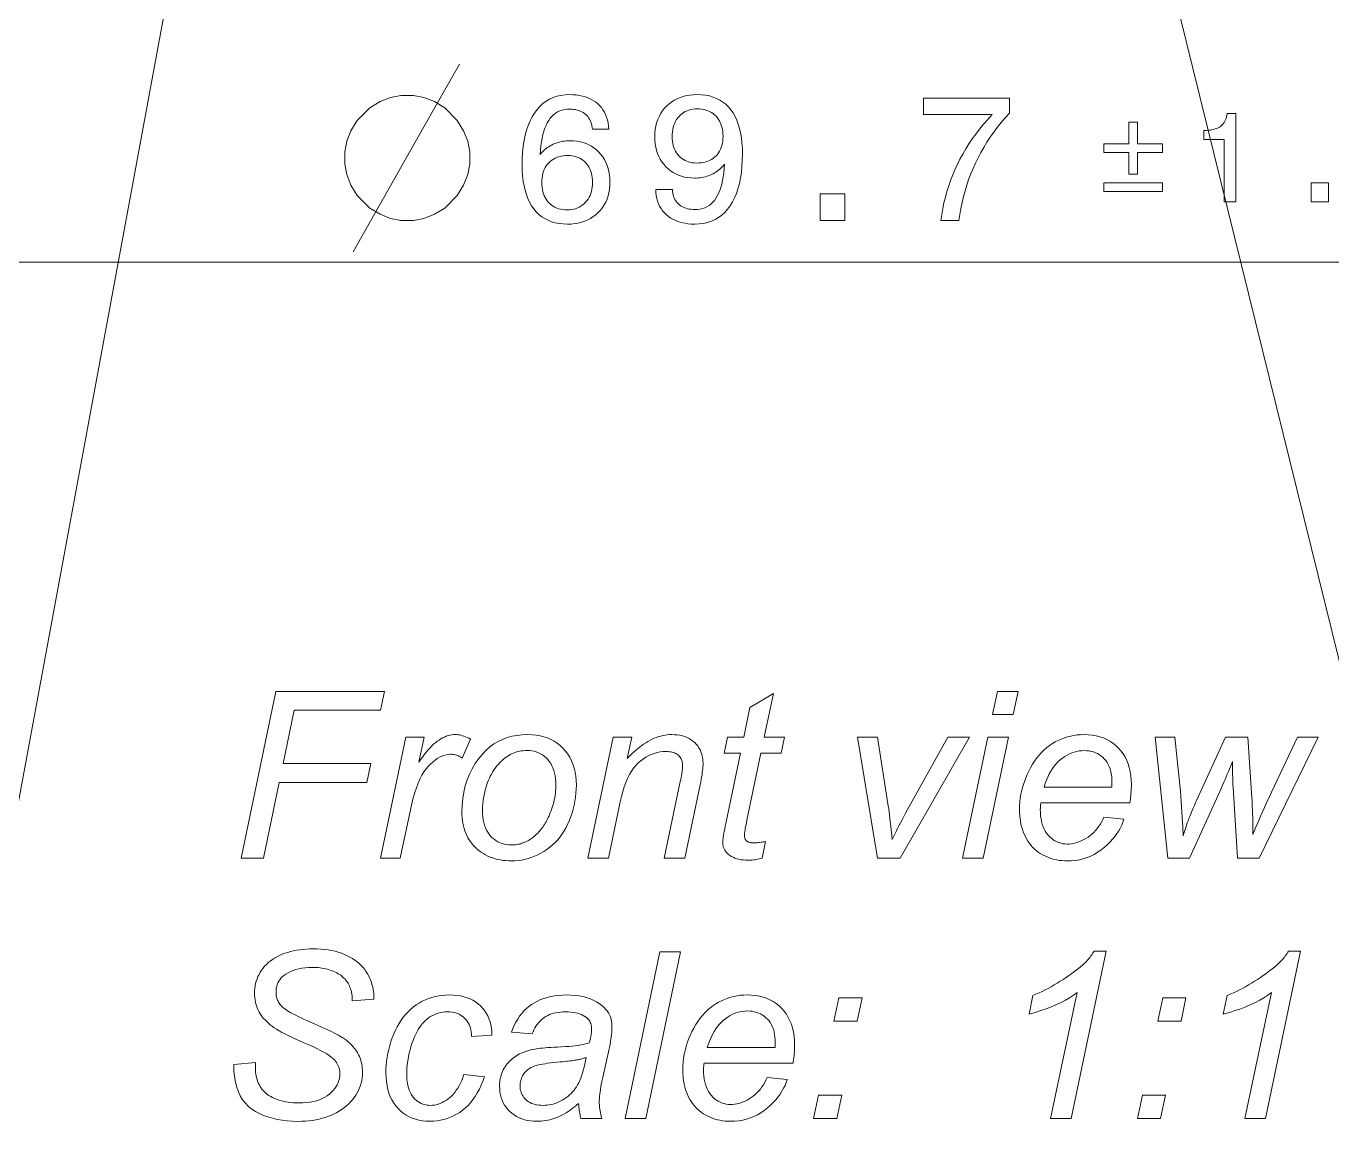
# Model space of a CAD drawing. Extents: x 0 to 420, y 0 to 594.
# Drawn here: x 124.13 to 155.44, y 246.04 to 272.74 of the extents above; entities that cross this region are included whole.
import ezdxf

# ---------------------------------------------------------------- set-up
doc = ezdxf.new("R2010")
doc.units = 0

msp = doc.modelspace()

# ---------------------------------------------------------------- linework, layer by layer
at = {"lineweight": 13}
msp.add_line((112.579, 267.084), (176.37, 267.084), dxfattribs=at)
for points in [[(132.351, 299.588), (115.354, 207.718), (56.916, 207.718)], [(145.285, 299.372), (168.107, 207), (242.626, 207)], [(131.971, 267.334), (133.671, 270.334), (134.521, 271.834)]]:
    msp.add_lwpolyline(points, dxfattribs=at)
for points in [[(133.421, 271.084), (133.121, 271.084), (132.871, 271.034), (132.621, 270.934), (132.371, 270.784), (132.071, 270.484), (131.921, 270.234), (131.821, 269.984), (131.771, 269.734), (131.771, 269.434), (131.821, 269.184), (131.921, 268.934), (132.071, 268.684), (132.371, 268.384), (132.621, 268.234), (132.871, 268.134), (133.121, 268.084), (133.421, 268.084), (133.671, 268.134), (133.921, 268.234), (134.171, 268.384), (134.471, 268.684), (134.621, 268.934), (134.721, 269.184), (134.771, 269.434), (134.771, 269.734), (134.721, 269.984), (134.621, 270.234), (134.471, 270.484), (134.171, 270.784), (133.921, 270.934), (133.671, 271.034)], [(138.107, 270.272), (137.711, 270.272), (137.705, 270.318), (137.697, 270.362), (137.686, 270.403), (137.673, 270.442), (137.658, 270.479), (137.641, 270.513), (137.621, 270.546), (137.599, 270.576), (137.575, 270.604), (137.548, 270.63), (137.519, 270.653), (137.488, 270.674), (137.455, 270.693), (137.42, 270.709), (137.383, 270.722), (137.344, 270.733), (137.303, 270.742), (137.26, 270.748), (137.214, 270.752), (137.167, 270.753), (137.102, 270.75), (137.041, 270.742), (136.983, 270.729), (136.928, 270.71), (136.876, 270.686), (136.827, 270.656), (136.782, 270.621), (136.739, 270.58), (136.699, 270.535), (136.663, 270.483), (136.629, 270.427), (136.599, 270.364), (136.571, 270.296), (136.546, 270.223), (136.524, 270.144), (136.505, 270.059), (136.489, 269.969), (136.476, 269.873), (136.466, 269.772), (136.458, 269.665), (136.484, 269.697), (136.511, 269.727), (136.539, 269.756), (136.568, 269.783), (136.599, 269.808), (136.63, 269.832), (136.663, 269.854), (136.696, 269.875), (136.731, 269.894), (136.767, 269.912), (136.804, 269.928), (136.842, 269.942), (136.88, 269.955), (136.92, 269.966), (136.96, 269.975), (137.002, 269.983), (137.044, 269.989), (137.087, 269.993), (137.13, 269.995), (137.175, 269.996), (137.259, 269.994), (137.339, 269.985), (137.416, 269.972), (137.49, 269.953), (137.561, 269.928), (137.628, 269.898), (137.693, 269.863), (137.754, 269.822), (137.812, 269.775), (137.867, 269.723), (137.917, 269.667), (137.962, 269.607), (138.002, 269.544), (138.037, 269.477), (138.066, 269.407), (138.09, 269.333), (138.108, 269.256), (138.122, 269.175), (138.13, 269.091), (138.132, 269.003), (138.129, 268.916), (138.121, 268.831), (138.107, 268.75), (138.087, 268.673), (138.062, 268.598), (138.031, 268.527), (137.994, 268.46), (137.952, 268.396), (137.904, 268.335), (137.851, 268.277), (137.793, 268.224), (137.731, 268.177), (137.666, 268.135), (137.598, 268.098), (137.526, 268.068), (137.45, 268.042), (137.372, 268.023), (137.289, 268.009), (137.203, 268), (137.114, 267.998), (137.011, 268.001), (136.913, 268.012), (136.82, 268.031), (136.732, 268.056), (136.649, 268.089), (136.57, 268.129), (136.497, 268.176), (136.429, 268.231), (136.365, 268.293), (136.307, 268.362), (136.253, 268.439), (136.206, 268.521), (136.164, 268.61), (136.127, 268.706), (136.096, 268.808), (136.071, 268.916), (136.051, 269.031), (136.037, 269.152), (136.029, 269.28), (136.026, 269.414), (136.029, 269.572), (136.038, 269.722), (136.053, 269.865), (136.074, 270.001), (136.101, 270.129), (136.134, 270.25), (136.172, 270.364), (136.217, 270.47), (136.268, 270.569), (136.324, 270.661), (136.386, 270.745), (136.453, 270.82), (136.525, 270.887), (136.601, 270.944), (136.683, 270.993), (136.769, 271.032), (136.859, 271.063), (136.955, 271.085), (137.055, 271.099), (137.16, 271.103), (137.244, 271.101), (137.324, 271.094), (137.401, 271.084), (137.474, 271.068), (137.543, 271.049), (137.609, 271.025), (137.671, 270.997), (137.73, 270.964), (137.785, 270.927), (137.836, 270.886), (137.883, 270.841), (137.926, 270.792), (137.964, 270.74), (137.998, 270.684), (138.028, 270.624), (138.052, 270.561), (138.073, 270.494), (138.089, 270.424), (138.1, 270.35)], [(139.233, 268.826), (139.629, 268.826), (139.633, 268.782), (139.639, 268.74), (139.647, 268.7), (139.659, 268.662), (139.673, 268.625), (139.689, 268.591), (139.708, 268.559), (139.73, 268.529), (139.755, 268.5), (139.782, 268.474), (139.811, 268.45), (139.843, 268.429), (139.877, 268.41), (139.912, 268.393), (139.95, 268.379), (139.99, 268.368), (140.031, 268.359), (140.075, 268.353), (140.121, 268.349), (140.169, 268.348), (140.233, 268.35), (140.294, 268.358), (140.352, 268.372), (140.407, 268.391), (140.459, 268.415), (140.508, 268.444), (140.554, 268.479), (140.596, 268.52), (140.636, 268.565), (140.673, 268.616), (140.706, 268.673), (140.737, 268.735), (140.765, 268.803), (140.789, 268.877), (140.811, 268.956), (140.83, 269.04), (140.846, 269.131), (140.86, 269.227), (140.87, 269.328), (140.877, 269.436), (140.851, 269.403), (140.824, 269.373), (140.796, 269.344), (140.767, 269.317), (140.737, 269.291), (140.706, 269.267), (140.673, 269.245), (140.64, 269.224), (140.605, 269.204), (140.569, 269.187), (140.533, 269.171), (140.495, 269.156), (140.457, 269.144), (140.418, 269.133), (140.377, 269.124), (140.337, 269.116), (140.295, 269.11), (140.252, 269.106), (140.209, 269.103), (140.165, 269.102), (140.081, 269.105), (140.001, 269.113), (139.923, 269.127), (139.85, 269.146), (139.779, 269.171), (139.711, 269.201), (139.647, 269.236), (139.586, 269.277), (139.528, 269.324), (139.473, 269.375), (139.423, 269.432), (139.377, 269.492), (139.338, 269.555), (139.303, 269.622), (139.274, 269.692), (139.25, 269.766), (139.231, 269.843), (139.218, 269.924), (139.21, 270.008), (139.207, 270.095), (139.21, 270.184), (139.219, 270.268), (139.233, 270.35), (139.252, 270.427), (139.278, 270.502), (139.309, 270.573), (139.345, 270.641), (139.388, 270.705), (139.435, 270.766), (139.489, 270.824), (139.547, 270.877), (139.608, 270.924), (139.673, 270.966), (139.742, 271.003), (139.814, 271.033), (139.889, 271.058), (139.968, 271.078), (140.051, 271.092), (140.136, 271.1), (140.226, 271.103), (140.328, 271.099), (140.426, 271.089), (140.519, 271.07), (140.606, 271.045), (140.689, 271.012), (140.767, 270.972), (140.84, 270.924), (140.908, 270.87), (140.972, 270.808), (141.03, 270.738), (141.083, 270.662), (141.131, 270.58), (141.172, 270.491), (141.209, 270.395), (141.239, 270.293), (141.265, 270.185), (141.284, 270.07), (141.298, 269.948), (141.307, 269.821), (141.309, 269.686), (141.306, 269.528), (141.297, 269.377), (141.283, 269.233), (141.262, 269.097), (141.235, 268.968), (141.202, 268.847), (141.164, 268.733), (141.119, 268.627), (141.069, 268.528), (141.012, 268.436), (140.95, 268.353), (140.883, 268.278), (140.811, 268.213), (140.734, 268.156), (140.652, 268.107), (140.564, 268.068), (140.472, 268.037), (140.375, 268.015), (140.272, 268.002), (140.165, 267.998), (140.081, 268), (140.001, 268.007), (139.925, 268.018), (139.852, 268.034), (139.782, 268.054), (139.716, 268.079), (139.653, 268.108), (139.594, 268.142), (139.538, 268.18), (139.486, 268.223), (139.438, 268.27), (139.395, 268.32), (139.357, 268.372), (139.324, 268.428), (139.296, 268.487), (139.273, 268.549), (139.255, 268.613), (139.243, 268.681), (139.235, 268.752)], [(146.065, 268.084), (146.087, 268.228), (146.112, 268.369), (146.142, 268.509), (146.176, 268.647), (146.213, 268.782), (146.255, 268.916), (146.301, 269.047), (146.351, 269.177), (146.405, 269.305), (146.463, 269.43), (146.525, 269.554), (146.592, 269.677), (146.664, 269.799), (146.74, 269.92), (146.821, 270.04), (146.906, 270.158), (146.997, 270.276), (147.091, 270.393), (147.191, 270.508), (147.295, 270.622), (145.654, 270.622), (145.654, 271.017), (147.71, 271.017), (147.71, 270.658), (147.61, 270.546), (147.513, 270.432), (147.421, 270.317), (147.334, 270.2), (147.25, 270.081), (147.171, 269.96), (147.096, 269.838), (147.025, 269.714), (146.959, 269.588), (146.896, 269.461), (146.838, 269.332), (146.784, 269.201), (146.734, 269.068), (146.688, 268.933), (146.647, 268.796), (146.609, 268.658), (146.576, 268.517), (146.547, 268.375), (146.523, 268.23), (146.502, 268.084)], [(139.625, 270.1), (139.626, 270.043), (139.631, 269.988), (139.639, 269.936), (139.651, 269.886), (139.665, 269.838), (139.683, 269.793), (139.704, 269.75), (139.728, 269.709), (139.755, 269.671), (139.786, 269.635), (139.819, 269.602), (139.855, 269.572), (139.892, 269.546), (139.932, 269.523), (139.974, 269.504), (140.017, 269.489), (140.063, 269.476), (140.111, 269.468), (140.161, 269.463), (140.213, 269.461), (140.271, 269.463), (140.326, 269.468), (140.379, 269.476), (140.429, 269.488), (140.476, 269.504), (140.521, 269.523), (140.564, 269.545), (140.604, 269.571), (140.641, 269.6), (140.676, 269.633), (140.708, 269.668), (140.736, 269.706), (140.761, 269.747), (140.783, 269.791), (140.802, 269.836), (140.817, 269.885), (140.828, 269.936), (140.837, 269.989), (140.842, 270.045), (140.843, 270.104), (140.842, 270.163), (140.837, 270.219), (140.828, 270.274), (140.817, 270.325), (140.802, 270.374), (140.783, 270.421), (140.761, 270.465), (140.736, 270.507), (140.708, 270.547), (140.676, 270.583), (140.641, 270.617), (140.604, 270.648), (140.565, 270.674), (140.523, 270.697), (140.479, 270.717), (140.433, 270.733), (140.385, 270.746), (140.334, 270.754), (140.281, 270.76), (140.226, 270.762), (140.173, 270.76), (140.122, 270.754), (140.073, 270.745), (140.027, 270.732), (139.982, 270.716), (139.939, 270.696), (139.899, 270.672), (139.861, 270.645), (139.824, 270.614), (139.79, 270.579), (139.759, 270.542), (139.731, 270.502), (139.706, 270.459), (139.684, 270.415), (139.666, 270.368), (139.651, 270.319), (139.64, 270.268), (139.631, 270.214), (139.627, 270.158)], [(152.863, 268.534), (152.863, 270.028), (152.373, 270.028), (152.373, 270.242), (152.426, 270.243), (152.476, 270.247), (152.523, 270.252), (152.567, 270.26), (152.609, 270.269), (152.648, 270.28), (152.684, 270.292), (152.717, 270.307), (152.747, 270.323), (152.775, 270.341), (152.8, 270.361), (152.823, 270.384), (152.844, 270.409), (152.863, 270.436), (152.88, 270.465), (152.895, 270.497), (152.907, 270.531), (152.918, 270.568), (152.926, 270.606), (152.933, 270.647), (153.138, 270.647), (153.138, 268.534)], [(150.573, 269.192), (150.573, 269.716), (149.974, 269.716), (149.974, 269.921), (150.573, 269.921), (150.573, 270.441), (150.781, 270.441), (150.781, 269.921), (151.38, 269.921), (151.38, 269.716), (150.781, 269.716), (150.781, 269.192)], [(137.715, 268.999), (137.713, 269.057), (137.708, 269.112), (137.7, 269.164), (137.689, 269.215), (137.674, 269.263), (137.656, 269.308), (137.635, 269.352), (137.611, 269.392), (137.583, 269.431), (137.552, 269.467), (137.519, 269.5), (137.483, 269.53), (137.446, 269.556), (137.406, 269.579), (137.365, 269.598), (137.321, 269.614), (137.276, 269.626), (137.228, 269.635), (137.178, 269.64), (137.127, 269.642), (137.069, 269.64), (137.014, 269.635), (136.961, 269.627), (136.911, 269.614), (136.863, 269.599), (136.818, 269.58), (136.776, 269.557), (136.736, 269.531), (136.699, 269.502), (136.664, 269.469), (136.632, 269.433), (136.604, 269.395), (136.578, 269.354), (136.557, 269.31), (136.538, 269.264), (136.523, 269.216), (136.511, 269.164), (136.503, 269.11), (136.498, 269.054), (136.496, 268.995), (136.498, 268.936), (136.503, 268.879), (136.511, 268.825), (136.523, 268.774), (136.538, 268.725), (136.556, 268.678), (136.577, 268.634), (136.602, 268.592), (136.63, 268.553), (136.662, 268.516), (136.696, 268.483), (136.733, 268.453), (136.772, 268.426), (136.813, 268.403), (136.857, 268.384), (136.902, 268.368), (136.951, 268.355), (137.001, 268.346), (137.054, 268.341), (137.11, 268.339), (137.163, 268.341), (137.214, 268.347), (137.262, 268.356), (137.309, 268.368), (137.354, 268.385), (137.397, 268.405), (137.437, 268.429), (137.476, 268.456), (137.513, 268.487), (137.547, 268.522), (137.579, 268.559), (137.608, 268.599), (137.633, 268.641), (137.654, 268.686), (137.673, 268.732), (137.688, 268.781), (137.7, 268.832), (137.708, 268.886), (137.713, 268.941)], [(149.974, 268.987), (151.38, 268.987), (151.38, 268.779), (149.974, 268.779)], [(154.947, 268.534), (154.947, 268.984), (155.365, 268.984), (155.365, 268.534)], [(143.169, 268.084), (143.169, 268.727), (143.765, 268.727), (143.765, 268.084)], [(129.287, 252.795), (130.122, 256.795), (132.723, 256.795), (132.627, 256.34), (130.562, 256.34), (130.297, 255.065), (132.401, 255.065), (132.305, 254.61), (130.201, 254.61), (129.822, 252.795)], [(147.309, 256.236), (147.427, 256.795), (147.918, 256.795), (147.8, 256.236)], [(141.863, 253.196), (141.781, 252.792), (141.746, 252.784), (141.711, 252.776), (141.676, 252.769), (141.641, 252.763), (141.607, 252.758), (141.572, 252.754), (141.538, 252.75), (141.504, 252.748), (141.471, 252.747), (141.437, 252.746), (141.38, 252.748), (141.324, 252.752), (141.271, 252.759), (141.221, 252.769), (141.173, 252.782), (141.127, 252.798), (141.084, 252.817), (141.043, 252.839), (141.004, 252.863), (140.968, 252.891), (140.943, 252.913), (140.921, 252.938), (140.901, 252.963), (140.884, 252.991), (140.87, 253.02), (140.858, 253.05), (140.849, 253.082), (140.842, 253.116), (140.838, 253.151), (140.837, 253.188), (140.838, 253.21), (140.84, 253.236), (140.844, 253.268), (140.849, 253.304), (140.855, 253.346), (140.863, 253.392), (140.872, 253.443), (140.883, 253.5), (140.895, 253.561), (140.908, 253.627), (141.26, 255.311), (140.87, 255.311), (140.949, 255.693), (141.339, 255.693), (141.489, 256.405), (142.054, 256.746), (141.833, 255.693), (142.319, 255.693), (142.237, 255.311), (141.754, 255.311), (141.418, 253.709), (141.406, 253.651), (141.396, 253.597), (141.386, 253.548), (141.378, 253.504), (141.371, 253.465), (141.366, 253.431), (141.361, 253.402), (141.358, 253.377), (141.356, 253.358), (141.356, 253.344), (141.356, 253.327), (141.358, 253.31), (141.36, 253.295), (141.364, 253.28), (141.368, 253.267), (141.374, 253.254), (141.38, 253.241), (141.388, 253.23), (141.396, 253.22), (141.406, 253.21), (141.417, 253.201), (141.429, 253.193), (141.442, 253.186), (141.457, 253.18), (141.473, 253.175), (141.49, 253.171), (141.508, 253.168), (141.528, 253.165), (141.549, 253.164), (141.571, 253.164), (141.604, 253.164), (141.635, 253.165), (141.666, 253.167), (141.696, 253.169), (141.726, 253.172), (141.755, 253.175), (141.783, 253.18), (141.81, 253.185), (141.837, 253.19)], [(132.633, 252.795), (133.238, 255.693), (133.675, 255.693), (133.552, 255.101), (133.597, 255.166), (133.641, 255.228), (133.685, 255.286), (133.729, 255.341), (133.773, 255.393), (133.817, 255.441), (133.861, 255.485), (133.904, 255.526), (133.947, 255.563), (133.99, 255.597), (134.033, 255.628), (134.076, 255.655), (134.119, 255.679), (134.163, 255.7), (134.207, 255.718), (134.25, 255.733), (134.294, 255.744), (134.339, 255.752), (134.383, 255.757), (134.428, 255.758), (134.458, 255.757), (134.49, 255.754), (134.522, 255.749), (134.557, 255.741), (134.592, 255.732), (134.629, 255.72), (134.668, 255.706), (134.707, 255.69), (134.748, 255.672), (134.791, 255.652), (134.589, 255.194), (134.563, 255.211), (134.537, 255.227), (134.51, 255.241), (134.482, 255.253), (134.454, 255.263), (134.426, 255.271), (134.397, 255.278), (134.368, 255.283), (134.338, 255.285), (134.308, 255.286), (134.256, 255.283), (134.204, 255.275), (134.151, 255.26), (134.098, 255.24), (134.045, 255.214), (133.992, 255.182), (133.938, 255.145), (133.884, 255.101), (133.83, 255.052), (133.776, 254.997), (133.722, 254.935), (133.671, 254.863), (133.623, 254.782), (133.576, 254.692), (133.532, 254.593), (133.491, 254.484), (133.451, 254.366), (133.414, 254.239), (133.38, 254.103), (133.347, 253.958), (133.102, 252.795)], [(134.581, 253.895), (134.586, 254.062), (134.601, 254.223), (134.626, 254.378), (134.661, 254.527), (134.706, 254.67), (134.76, 254.808), (134.825, 254.94), (134.9, 255.066), (134.985, 255.186), (135.08, 255.3), (135.165, 255.387), (135.255, 255.465), (135.35, 255.534), (135.451, 255.593), (135.556, 255.644), (135.667, 255.685), (135.782, 255.717), (135.903, 255.74), (136.029, 255.754), (136.16, 255.758), (136.263, 255.755), (136.362, 255.745), (136.457, 255.729), (136.547, 255.706), (136.634, 255.677), (136.716, 255.641), (136.794, 255.598), (136.869, 255.549), (136.939, 255.493), (137.005, 255.431), (137.066, 255.363), (137.12, 255.291), (137.168, 255.214), (137.21, 255.132), (137.245, 255.046), (137.274, 254.956), (137.297, 254.86), (137.313, 254.76), (137.322, 254.656), (137.326, 254.547), (137.324, 254.448), (137.317, 254.35), (137.307, 254.254), (137.293, 254.159), (137.275, 254.065), (137.253, 253.973), (137.227, 253.882), (137.196, 253.793), (137.162, 253.704), (137.124, 253.618), (137.082, 253.534), (137.036, 253.454), (136.987, 253.378), (136.935, 253.306), (136.879, 253.238), (136.82, 253.174), (136.757, 253.114), (136.691, 253.059), (136.622, 253.007), (136.549, 252.959), (136.474, 252.915), (136.399, 252.876), (136.322, 252.842), (136.245, 252.812), (136.167, 252.787), (136.088, 252.766), (136.008, 252.75), (135.928, 252.739), (135.847, 252.732), (135.765, 252.73), (135.698, 252.731), (135.632, 252.736), (135.567, 252.743), (135.504, 252.753), (135.442, 252.766), (135.381, 252.782), (135.321, 252.801), (135.263, 252.822), (135.206, 252.847), (135.15, 252.874), (135.096, 252.904), (135.044, 252.937), (134.995, 252.972), (134.949, 253.009), (134.905, 253.049), (134.864, 253.091), (134.826, 253.136), (134.79, 253.183), (134.757, 253.232), (134.727, 253.284), (134.699, 253.337), (134.674, 253.393), (134.652, 253.45), (134.633, 253.508), (134.617, 253.569), (134.604, 253.631), (134.594, 253.694), (134.587, 253.759), (134.582, 253.826)], [(137.601, 252.795), (138.207, 255.693), (138.654, 255.693), (138.548, 255.188), (138.606, 255.246), (138.663, 255.301), (138.72, 255.352), (138.775, 255.4), (138.83, 255.445), (138.885, 255.487), (138.938, 255.526), (138.991, 255.561), (139.043, 255.593), (139.094, 255.622), (139.145, 255.648), (139.196, 255.671), (139.247, 255.692), (139.298, 255.709), (139.35, 255.724), (139.402, 255.737), (139.454, 255.746), (139.507, 255.753), (139.559, 255.757), (139.612, 255.758), (139.681, 255.756), (139.747, 255.751), (139.81, 255.741), (139.869, 255.728), (139.926, 255.711), (139.98, 255.69), (140.031, 255.665), (140.078, 255.636), (140.123, 255.604), (140.165, 255.567), (140.203, 255.528), (140.237, 255.486), (140.267, 255.441), (140.293, 255.394), (140.315, 255.344), (140.333, 255.292), (140.347, 255.237), (140.357, 255.18), (140.363, 255.12), (140.365, 255.057), (140.364, 255.023), (140.362, 254.985), (140.359, 254.944), (140.354, 254.899), (140.347, 254.85), (140.34, 254.797), (140.33, 254.741), (140.32, 254.681), (140.308, 254.617), (140.294, 254.55), (139.926, 252.795), (139.432, 252.795), (139.817, 254.632), (139.828, 254.684), (139.837, 254.733), (139.846, 254.779), (139.853, 254.823), (139.86, 254.864), (139.865, 254.902), (139.869, 254.938), (139.872, 254.97), (139.873, 255), (139.874, 255.027), (139.873, 255.056), (139.87, 255.083), (139.865, 255.109), (139.858, 255.134), (139.849, 255.158), (139.838, 255.181), (139.825, 255.203), (139.81, 255.224), (139.793, 255.243), (139.774, 255.262), (139.754, 255.279), (139.731, 255.294), (139.707, 255.308), (139.681, 255.319), (139.653, 255.329), (139.623, 255.337), (139.592, 255.344), (139.558, 255.348), (139.523, 255.351), (139.487, 255.352), (139.412, 255.349), (139.338, 255.341), (139.266, 255.327), (139.196, 255.308), (139.128, 255.284), (139.061, 255.254), (138.996, 255.218), (138.933, 255.177), (138.871, 255.131), (138.811, 255.079), (138.754, 255.021), (138.699, 254.954), (138.648, 254.88), (138.6, 254.798), (138.554, 254.709), (138.512, 254.611), (138.474, 254.506), (138.438, 254.393), (138.405, 254.272), (138.376, 254.143), (138.095, 252.795)], [(144.545, 252.795), (144.07, 255.693), (144.551, 255.693), (144.799, 254.097), (144.807, 254.041), (144.816, 253.979), (144.825, 253.91), (144.835, 253.834), (144.845, 253.752), (144.855, 253.664), (144.866, 253.568), (144.877, 253.466), (144.888, 253.358), (144.9, 253.243), (144.929, 253.305), (144.96, 253.37), (144.992, 253.436), (145.026, 253.504), (145.062, 253.574), (145.099, 253.645), (145.137, 253.718), (145.178, 253.794), (145.219, 253.871), (145.263, 253.949), (146.231, 255.693), (146.753, 255.693), (145.094, 252.795)], [(146.589, 252.795), (147.195, 255.693), (147.688, 255.693), (147.083, 252.795)], [(149.978, 253.78), (150.458, 253.731), (150.434, 253.66), (150.406, 253.59), (150.372, 253.52), (150.332, 253.451), (150.287, 253.383), (150.237, 253.315), (150.181, 253.248), (150.12, 253.182), (150.054, 253.116), (149.982, 253.052), (149.906, 252.991), (149.827, 252.936), (149.745, 252.887), (149.661, 252.846), (149.574, 252.81), (149.483, 252.781), (149.39, 252.759), (149.294, 252.743), (149.195, 252.733), (149.094, 252.73), (149.03, 252.731), (148.967, 252.736), (148.905, 252.743), (148.845, 252.754), (148.785, 252.767), (148.726, 252.783), (148.669, 252.803), (148.613, 252.825), (148.557, 252.85), (148.503, 252.878), (148.45, 252.91), (148.401, 252.943), (148.353, 252.98), (148.308, 253.019), (148.266, 253.061), (148.227, 253.105), (148.189, 253.153), (148.155, 253.203), (148.123, 253.255), (148.094, 253.311), (148.067, 253.368), (148.043, 253.428), (148.022, 253.488), (148.004, 253.551), (147.988, 253.614), (147.976, 253.68), (147.966, 253.747), (147.959, 253.816), (147.955, 253.886), (147.953, 253.958), (147.955, 254.052), (147.962, 254.146), (147.973, 254.24), (147.988, 254.333), (148.008, 254.425), (148.032, 254.517), (148.061, 254.608), (148.094, 254.699), (148.131, 254.789), (148.173, 254.878), (148.218, 254.965), (148.266, 255.048), (148.316, 255.125), (148.369, 255.199), (148.425, 255.267), (148.483, 255.331), (148.544, 255.391), (148.607, 255.446), (148.673, 255.496), (148.742, 255.541), (148.812, 255.583), (148.884, 255.62), (148.956, 255.652), (149.03, 255.68), (149.105, 255.704), (149.181, 255.724), (149.259, 255.739), (149.337, 255.75), (149.417, 255.756), (149.497, 255.758), (149.599, 255.755), (149.696, 255.745), (149.79, 255.729), (149.879, 255.707), (149.964, 255.678), (150.044, 255.642), (150.121, 255.601), (150.193, 255.552), (150.262, 255.498), (150.326, 255.436), (150.384, 255.37), (150.437, 255.298), (150.484, 255.222), (150.524, 255.141), (150.558, 255.056), (150.586, 254.966), (150.607, 254.871), (150.623, 254.771), (150.632, 254.667), (150.635, 254.558), (150.635, 254.515), (150.634, 254.472), (150.632, 254.429), (150.629, 254.386), (150.626, 254.342), (150.622, 254.299), (150.617, 254.255), (150.611, 254.21), (150.604, 254.166), (150.597, 254.121), (148.463, 254.121), (148.461, 254.105), (148.459, 254.088), (148.458, 254.072), (148.456, 254.056), (148.455, 254.041), (148.454, 254.026), (148.453, 254.011), (148.453, 253.996), (148.453, 253.982), (148.452, 253.968), (148.454, 253.889), (148.46, 253.814), (148.469, 253.742), (148.482, 253.674), (148.499, 253.61), (148.52, 253.55), (148.544, 253.494), (148.572, 253.441), (148.604, 253.393), (148.639, 253.348), (148.678, 253.307), (148.717, 253.271), (148.759, 253.238), (148.802, 253.211), (148.847, 253.187), (148.894, 253.168), (148.942, 253.153), (148.992, 253.142), (149.043, 253.136), (149.096, 253.134), (149.147, 253.135), (149.198, 253.14), (149.248, 253.149), (149.298, 253.16), (149.348, 253.175), (149.398, 253.193), (149.448, 253.215), (149.497, 253.24), (149.546, 253.268), (149.596, 253.3), (149.644, 253.335), (149.69, 253.372), (149.733, 253.413), (149.775, 253.457), (149.814, 253.503), (149.851, 253.553), (149.886, 253.605), (149.919, 253.661), (149.949, 253.719)], [(151.508, 252.795), (151.206, 255.693), (151.68, 255.693), (151.811, 254.391), (151.863, 253.66), (151.864, 253.642), (151.865, 253.621), (151.867, 253.596), (151.868, 253.568), (151.87, 253.537), (151.872, 253.502), (151.873, 253.464), (151.875, 253.423), (151.877, 253.378), (151.879, 253.33), (151.896, 253.384), (151.911, 253.436), (151.926, 253.485), (151.941, 253.532), (151.955, 253.576), (151.969, 253.617), (151.982, 253.656), (151.995, 253.692), (152.007, 253.726), (152.019, 253.757), (152.031, 253.788), (152.044, 253.822), (152.059, 253.858), (152.075, 253.896), (152.093, 253.937), (152.112, 253.981), (152.132, 254.027), (152.154, 254.076), (152.177, 254.127), (152.201, 254.181), (152.892, 255.693), (153.429, 255.693), (153.525, 254.244), (153.529, 254.176), (153.533, 254.103), (153.536, 254.026), (153.54, 253.945), (153.542, 253.859), (153.545, 253.768), (153.547, 253.674), (153.549, 253.574), (153.551, 253.471), (153.552, 253.363), (153.581, 253.439), (153.613, 253.52), (153.649, 253.608), (153.689, 253.701), (153.731, 253.799), (153.778, 253.904), (153.827, 254.014), (153.88, 254.129), (153.937, 254.251), (153.997, 254.378), (154.619, 255.693), (155.113, 255.693), (153.697, 252.795), (153.184, 252.795), (153.075, 254.495), (153.072, 254.53), (153.07, 254.57), (153.068, 254.617), (153.067, 254.67), (153.065, 254.728), (153.063, 254.793), (153.062, 254.864), (153.061, 254.94), (153.059, 255.023), (153.058, 255.112), (153.035, 255.053), (153.012, 254.993), (152.987, 254.932), (152.962, 254.871), (152.936, 254.808), (152.909, 254.745), (152.882, 254.68), (152.853, 254.615), (152.824, 254.549), (152.794, 254.481), (152.027, 252.795)], [(135.075, 253.944), (135.077, 253.864), (135.082, 253.788), (135.092, 253.716), (135.106, 253.648), (135.124, 253.584), (135.145, 253.524), (135.171, 253.468), (135.2, 253.416), (135.234, 253.367), (135.271, 253.323), (135.311, 253.283), (135.354, 253.247), (135.398, 253.215), (135.445, 253.188), (135.494, 253.165), (135.545, 253.146), (135.598, 253.131), (135.653, 253.12), (135.711, 253.114), (135.77, 253.112), (135.802, 253.112), (135.834, 253.114), (135.865, 253.117), (135.896, 253.122), (135.928, 253.128), (135.959, 253.135), (135.991, 253.143), (136.022, 253.153), (136.053, 253.164), (136.084, 253.176), (136.115, 253.189), (136.145, 253.204), (136.175, 253.22), (136.205, 253.238), (136.234, 253.257), (136.263, 253.277), (136.291, 253.298), (136.319, 253.321), (136.346, 253.345), (136.373, 253.371), (136.4, 253.397), (136.425, 253.425), (136.45, 253.453), (136.474, 253.482), (136.497, 253.511), (136.52, 253.541), (136.541, 253.572), (136.562, 253.604), (136.582, 253.637), (136.601, 253.67), (136.62, 253.704), (136.637, 253.738), (136.654, 253.773), (136.671, 253.808), (136.686, 253.844), (136.701, 253.88), (136.715, 253.917), (136.728, 253.955), (136.741, 253.993), (136.753, 254.031), (136.769, 254.085), (136.783, 254.138), (136.796, 254.191), (136.807, 254.244), (136.816, 254.296), (136.824, 254.348), (136.83, 254.399), (136.834, 254.449), (136.836, 254.5), (136.837, 254.55), (136.835, 254.626), (136.829, 254.7), (136.819, 254.77), (136.806, 254.836), (136.788, 254.899), (136.766, 254.958), (136.74, 255.013), (136.711, 255.066), (136.677, 255.114), (136.639, 255.159), (136.599, 255.201), (136.556, 255.238), (136.511, 255.27), (136.465, 255.298), (136.416, 255.322), (136.365, 255.342), (136.312, 255.357), (136.257, 255.368), (136.2, 255.374), (136.141, 255.376), (136.095, 255.375), (136.05, 255.372), (136.006, 255.366), (135.962, 255.359), (135.92, 255.349), (135.878, 255.337), (135.837, 255.322), (135.797, 255.306), (135.757, 255.287), (135.718, 255.266), (135.681, 255.243), (135.644, 255.218), (135.607, 255.19), (135.572, 255.161), (135.537, 255.13), (135.503, 255.096), (135.469, 255.061), (135.436, 255.024), (135.405, 254.984), (135.373, 254.943), (135.343, 254.899), (135.315, 254.855), (135.288, 254.809), (135.263, 254.761), (135.24, 254.712), (135.218, 254.662), (135.198, 254.611), (135.179, 254.558), (135.162, 254.503), (135.147, 254.447), (135.133, 254.391), (135.121, 254.337), (135.11, 254.283), (135.101, 254.231), (135.093, 254.18), (135.086, 254.131), (135.081, 254.082), (135.077, 254.035), (135.075, 253.989)], [(148.542, 254.498), (150.169, 254.498), (150.169, 254.513), (150.17, 254.527), (150.17, 254.54), (150.17, 254.552), (150.171, 254.563), (150.171, 254.574), (150.171, 254.583), (150.171, 254.592), (150.171, 254.6), (150.171, 254.607), (150.17, 254.679), (150.164, 254.748), (150.155, 254.814), (150.142, 254.876), (150.125, 254.935), (150.105, 254.99), (150.08, 255.042), (150.053, 255.09), (150.021, 255.135), (149.986, 255.176), (149.948, 255.213), (149.907, 255.247), (149.865, 255.277), (149.82, 255.302), (149.774, 255.324), (149.725, 255.342), (149.674, 255.356), (149.621, 255.366), (149.566, 255.372), (149.508, 255.374), (149.446, 255.371), (149.384, 255.365), (149.324, 255.354), (149.264, 255.339), (149.206, 255.319), (149.149, 255.295), (149.093, 255.267), (149.038, 255.234), (148.984, 255.197), (148.931, 255.155), (148.881, 255.11), (148.832, 255.059), (148.787, 255.005), (148.744, 254.945), (148.704, 254.882), (148.666, 254.814), (148.631, 254.741), (148.599, 254.665), (148.569, 254.583)], [(129.111, 247.846), (129.635, 247.895), (129.63, 247.756), (129.631, 247.71), (129.634, 247.664), (129.639, 247.62), (129.647, 247.576), (129.656, 247.534), (129.668, 247.492), (129.682, 247.45), (129.698, 247.41), (129.716, 247.37), (129.736, 247.331), (129.759, 247.294), (129.784, 247.258), (129.813, 247.224), (129.844, 247.191), (129.877, 247.161), (129.914, 247.132), (129.953, 247.105), (129.996, 247.079), (130.04, 247.056), (130.088, 247.034), (130.138, 247.014), (130.19, 246.996), (130.244, 246.98), (130.299, 246.967), (130.357, 246.955), (130.416, 246.946), (130.477, 246.938), (130.54, 246.933), (130.605, 246.93), (130.672, 246.929), (130.766, 246.931), (130.855, 246.937), (130.94, 246.948), (131.02, 246.963), (131.095, 246.981), (131.166, 247.005), (131.233, 247.032), (131.295, 247.063), (131.352, 247.099), (131.405, 247.139), (131.453, 247.182), (131.496, 247.225), (131.533, 247.27), (131.566, 247.317), (131.594, 247.364), (131.617, 247.413), (131.634, 247.463), (131.647, 247.514), (131.655, 247.566), (131.657, 247.619), (131.656, 247.657), (131.652, 247.693), (131.645, 247.729), (131.636, 247.765), (131.624, 247.799), (131.609, 247.833), (131.592, 247.867), (131.572, 247.899), (131.549, 247.932), (131.523, 247.963), (131.491, 247.995), (131.45, 248.028), (131.399, 248.065), (131.339, 248.103), (131.269, 248.143), (131.19, 248.186), (131.101, 248.23), (131.003, 248.277), (130.895, 248.326), (130.779, 248.378), (130.687, 248.418), (130.602, 248.456), (130.522, 248.492), (130.449, 248.526), (130.382, 248.559), (130.32, 248.589), (130.265, 248.617), (130.215, 248.644), (130.172, 248.669), (130.135, 248.692), (130.082, 248.727), (130.032, 248.764), (129.985, 248.801), (129.941, 248.838), (129.9, 248.877), (129.862, 248.916), (129.826, 248.955), (129.793, 248.995), (129.763, 249.036), (129.736, 249.078), (129.712, 249.12), (129.69, 249.163), (129.671, 249.208), (129.654, 249.254), (129.64, 249.301), (129.628, 249.349), (129.62, 249.399), (129.613, 249.449), (129.609, 249.501), (129.608, 249.554), (129.61, 249.615), (129.615, 249.675), (129.623, 249.733), (129.635, 249.791), (129.65, 249.847), (129.669, 249.902), (129.691, 249.956), (129.716, 250.009), (129.745, 250.06), (129.777, 250.11), (129.813, 250.159), (129.851, 250.205), (129.893, 250.249), (129.938, 250.29), (129.986, 250.329), (130.037, 250.366), (130.091, 250.4), (130.148, 250.433), (130.209, 250.462), (130.272, 250.49), (130.338, 250.514), (130.406, 250.537), (130.475, 250.556), (130.547, 250.573), (130.619, 250.588), (130.694, 250.6), (130.77, 250.609), (130.847, 250.615), (130.927, 250.619), (131.008, 250.621), (131.104, 250.619), (131.197, 250.614), (131.287, 250.606), (131.374, 250.594), (131.458, 250.58), (131.539, 250.562), (131.617, 250.54), (131.691, 250.516), (131.763, 250.488), (131.832, 250.457), (131.897, 250.423), (131.959, 250.387), (132.016, 250.349), (132.071, 250.308), (132.121, 250.266), (132.168, 250.221), (132.211, 250.174), (132.251, 250.125), (132.287, 250.074), (132.319, 250.02), (132.348, 249.966), (132.373, 249.912), (132.396, 249.859), (132.416, 249.806), (132.432, 249.754), (132.446, 249.702), (132.457, 249.65), (132.464, 249.599), (132.469, 249.549), (132.47, 249.499), (132.47, 249.494), (132.47, 249.488), (132.47, 249.481), (132.47, 249.474), (132.469, 249.466), (132.469, 249.458), (132.469, 249.449), (132.468, 249.439), (132.468, 249.428), (132.467, 249.417), (131.952, 249.376), (131.951, 249.409), (131.951, 249.441), (131.949, 249.471), (131.947, 249.5), (131.944, 249.527), (131.941, 249.553), (131.937, 249.577), (131.933, 249.6), (131.927, 249.621), (131.922, 249.641), (131.91, 249.674), (131.898, 249.706), (131.884, 249.736), (131.868, 249.766), (131.852, 249.795), (131.835, 249.822), (131.816, 249.849), (131.796, 249.874), (131.775, 249.899), (131.753, 249.922), (131.729, 249.945), (131.703, 249.966), (131.676, 249.987), (131.647, 250.007), (131.617, 250.025), (131.584, 250.043), (131.55, 250.06), (131.514, 250.077), (131.477, 250.092), (131.437, 250.106), (131.397, 250.119), (131.355, 250.131), (131.313, 250.142), (131.269, 250.151), (131.225, 250.158), (131.18, 250.165), (131.133, 250.17), (131.086, 250.173), (131.038, 250.175), (130.989, 250.176), (130.903, 250.174), (130.822, 250.168), (130.744, 250.158), (130.67, 250.144), (130.6, 250.127), (130.534, 250.105), (130.472, 250.08), (130.414, 250.05), (130.36, 250.017), (130.309, 249.979), (130.274, 249.948), (130.242, 249.915), (130.215, 249.88), (130.19, 249.844), (130.17, 249.805), (130.153, 249.764), (130.14, 249.721), (130.131, 249.676), (130.126, 249.63), (130.124, 249.581), (130.124, 249.552), (130.127, 249.523), (130.131, 249.495), (130.136, 249.468), (130.143, 249.442), (130.151, 249.416), (130.161, 249.39), (130.173, 249.365), (130.186, 249.341), (130.2, 249.318), (130.217, 249.295), (130.236, 249.271), (130.257, 249.249), (130.281, 249.226), (130.307, 249.203), (130.336, 249.18), (130.367, 249.157), (130.401, 249.135), (130.437, 249.112), (130.476, 249.09), (130.508, 249.073), (130.548, 249.052), (130.596, 249.028), (130.652, 249.002), (130.715, 248.972), (130.786, 248.939), (130.865, 248.903), (130.952, 248.864), (131.047, 248.821), (131.15, 248.776), (131.233, 248.739), (131.311, 248.703), (131.384, 248.669), (131.452, 248.636), (131.514, 248.606), (131.571, 248.576), (131.622, 248.549), (131.668, 248.523), (131.709, 248.499), (131.744, 248.476), (131.787, 248.446), (131.828, 248.416), (131.866, 248.384), (131.903, 248.35), (131.937, 248.316), (131.97, 248.28), (132.001, 248.243), (132.029, 248.205), (132.056, 248.166), (132.08, 248.125), (132.102, 248.084), (132.122, 248.041), (132.14, 247.997), (132.155, 247.952), (132.168, 247.905), (132.179, 247.858), (132.187, 247.81), (132.193, 247.76), (132.196, 247.709), (132.197, 247.657), (132.195, 247.593), (132.189, 247.53), (132.18, 247.467), (132.166, 247.406), (132.148, 247.345), (132.126, 247.286), (132.1, 247.228), (132.071, 247.17), (132.037, 247.114), (132, 247.059), (131.958, 247.005), (131.914, 246.954), (131.867, 246.905), (131.817, 246.859), (131.764, 246.815), (131.708, 246.774), (131.648, 246.735), (131.586, 246.699), (131.521, 246.665), (131.452, 246.634), (131.382, 246.606), (131.309, 246.58), (131.234, 246.558), (131.157, 246.538), (131.078, 246.522), (130.997, 246.508), (130.914, 246.498), (130.829, 246.49), (130.742, 246.486), (130.653, 246.484), (130.52, 246.487), (130.391, 246.496), (130.268, 246.511), (130.149, 246.532), (130.036, 246.558), (129.928, 246.591), (129.824, 246.629), (129.726, 246.674), (129.632, 246.724), (129.544, 246.78), (129.462, 246.844), (129.389, 246.918), (129.324, 247), (129.268, 247.093), (129.221, 247.195), (129.182, 247.306), (129.151, 247.427), (129.13, 247.557), (129.116, 247.697)], [(138.495, 246.552), (139.33, 250.552), (139.824, 250.552), (138.989, 246.552)], [(148.699, 246.552), (149.332, 249.573), (149.247, 249.51), (149.155, 249.449), (149.057, 249.391), (148.952, 249.336), (148.84, 249.283), (148.721, 249.233), (148.596, 249.185), (148.465, 249.14), (148.326, 249.097), (148.181, 249.057), (148.274, 249.505), (148.347, 249.535), (148.421, 249.567), (148.494, 249.601), (148.567, 249.637), (148.64, 249.674), (148.712, 249.714), (148.785, 249.755), (148.857, 249.798), (148.929, 249.843), (149.001, 249.889), (149.071, 249.936), (149.137, 249.982), (149.2, 250.026), (149.259, 250.07), (149.315, 250.112), (149.367, 250.153), (149.416, 250.192), (149.461, 250.231), (149.502, 250.268), (149.54, 250.304), (149.561, 250.326), (149.583, 250.35), (149.604, 250.374), (149.625, 250.399), (149.646, 250.425), (149.667, 250.452), (149.687, 250.48), (149.707, 250.508), (149.727, 250.538), (149.747, 250.569), (150.034, 250.569), (149.196, 246.552)], [(153.36, 246.552), (153.993, 249.573), (153.908, 249.51), (153.816, 249.449), (153.717, 249.391), (153.612, 249.336), (153.5, 249.283), (153.382, 249.233), (153.257, 249.185), (153.125, 249.14), (152.986, 249.097), (152.841, 249.057), (152.934, 249.505), (153.008, 249.535), (153.081, 249.567), (153.154, 249.601), (153.227, 249.637), (153.3, 249.674), (153.373, 249.714), (153.445, 249.755), (153.517, 249.798), (153.589, 249.843), (153.661, 249.889), (153.731, 249.936), (153.798, 249.982), (153.86, 250.026), (153.92, 250.07), (153.975, 250.112), (154.027, 250.153), (154.076, 250.192), (154.121, 250.231), (154.162, 250.268), (154.2, 250.304), (154.222, 250.326), (154.243, 250.35), (154.265, 250.374), (154.286, 250.399), (154.306, 250.425), (154.327, 250.452), (154.348, 250.48), (154.368, 250.508), (154.388, 250.538), (154.407, 250.569), (154.694, 250.569), (153.856, 246.552)], [(134.631, 247.608), (135.125, 247.556), (135.086, 247.451), (135.045, 247.35), (135, 247.256), (134.951, 247.167), (134.9, 247.083), (134.846, 247.006), (134.788, 246.933), (134.728, 246.867), (134.664, 246.806), (134.597, 246.75), (134.528, 246.7), (134.456, 246.655), (134.383, 246.616), (134.308, 246.582), (134.231, 246.553), (134.152, 246.529), (134.072, 246.511), (133.989, 246.497), (133.904, 246.49), (133.818, 246.487), (133.725, 246.49), (133.636, 246.499), (133.551, 246.514), (133.469, 246.536), (133.391, 246.563), (133.316, 246.597), (133.245, 246.637), (133.177, 246.682), (133.113, 246.734), (133.053, 246.792), (132.997, 246.856), (132.947, 246.924), (132.903, 246.998), (132.865, 247.076), (132.833, 247.159), (132.806, 247.247), (132.786, 247.339), (132.771, 247.437), (132.762, 247.539), (132.759, 247.646), (132.761, 247.741), (132.767, 247.836), (132.776, 247.93), (132.79, 248.024), (132.806, 248.117), (132.827, 248.21), (132.852, 248.303), (132.88, 248.396), (132.912, 248.488), (132.948, 248.58), (132.987, 248.669), (133.029, 248.754), (133.075, 248.835), (133.124, 248.911), (133.177, 248.983), (133.232, 249.051), (133.291, 249.114), (133.353, 249.173), (133.418, 249.227), (133.487, 249.277), (133.558, 249.322), (133.631, 249.363), (133.706, 249.399), (133.783, 249.43), (133.862, 249.456), (133.943, 249.477), (134.026, 249.494), (134.111, 249.506), (134.198, 249.513), (134.287, 249.516), (134.379, 249.513), (134.466, 249.505), (134.55, 249.492), (134.63, 249.473), (134.706, 249.45), (134.778, 249.421), (134.846, 249.387), (134.91, 249.347), (134.97, 249.302), (135.027, 249.252), (135.079, 249.198), (135.125, 249.14), (135.166, 249.079), (135.201, 249.014), (135.231, 248.946), (135.256, 248.875), (135.275, 248.8), (135.289, 248.722), (135.297, 248.64), (135.3, 248.555), (134.814, 248.522), (134.812, 248.576), (134.807, 248.628), (134.798, 248.677), (134.787, 248.724), (134.773, 248.768), (134.755, 248.81), (134.735, 248.849), (134.711, 248.886), (134.684, 248.921), (134.654, 248.953), (134.622, 248.983), (134.588, 249.009), (134.551, 249.033), (134.513, 249.053), (134.473, 249.07), (134.43, 249.084), (134.386, 249.095), (134.34, 249.103), (134.291, 249.107), (134.241, 249.109), (134.182, 249.107), (134.125, 249.101), (134.07, 249.092), (134.016, 249.079), (133.963, 249.062), (133.913, 249.041), (133.863, 249.017), (133.816, 248.988), (133.77, 248.956), (133.725, 248.921), (133.683, 248.881), (133.642, 248.838), (133.603, 248.79), (133.566, 248.739), (133.531, 248.684), (133.497, 248.625), (133.466, 248.562), (133.436, 248.495), (133.409, 248.424), (133.383, 248.349), (133.359, 248.273), (133.338, 248.197), (133.32, 248.122), (133.303, 248.047), (133.29, 247.973), (133.279, 247.899), (133.27, 247.826), (133.264, 247.754), (133.26, 247.682), (133.259, 247.611), (133.26, 247.539), (133.265, 247.47), (133.273, 247.405), (133.285, 247.344), (133.3, 247.286), (133.318, 247.233), (133.339, 247.182), (133.363, 247.136), (133.391, 247.093), (133.422, 247.054), (133.456, 247.019), (133.491, 246.988), (133.528, 246.96), (133.566, 246.936), (133.605, 246.915), (133.646, 246.899), (133.689, 246.886), (133.733, 246.876), (133.779, 246.871), (133.826, 246.869), (133.874, 246.871), (133.921, 246.876), (133.968, 246.885), (134.015, 246.898), (134.061, 246.915), (134.107, 246.935), (134.152, 246.958), (134.197, 246.986), (134.242, 247.017), (134.286, 247.052), (134.329, 247.09), (134.37, 247.132), (134.409, 247.179), (134.447, 247.229), (134.482, 247.282), (134.516, 247.34), (134.547, 247.401), (134.577, 247.466), (134.605, 247.535)], [(137.379, 246.913), (137.328, 246.87), (137.277, 246.829), (137.227, 246.791), (137.177, 246.755), (137.127, 246.721), (137.078, 246.69), (137.029, 246.661), (136.981, 246.635), (136.933, 246.611), (136.885, 246.589), (136.837, 246.57), (136.789, 246.552), (136.74, 246.537), (136.69, 246.524), (136.639, 246.512), (136.588, 246.503), (136.537, 246.496), (136.484, 246.491), (136.431, 246.488), (136.377, 246.487), (136.299, 246.489), (136.223, 246.496), (136.151, 246.508), (136.081, 246.525), (136.015, 246.546), (135.952, 246.572), (135.892, 246.603), (135.835, 246.638), (135.781, 246.678), (135.731, 246.723), (135.684, 246.771), (135.642, 246.823), (135.606, 246.876), (135.574, 246.933), (135.547, 246.992), (135.524, 247.054), (135.507, 247.118), (135.495, 247.185), (135.488, 247.255), (135.485, 247.327), (135.486, 247.375), (135.49, 247.422), (135.495, 247.468), (135.503, 247.513), (135.513, 247.556), (135.525, 247.599), (135.539, 247.64), (135.556, 247.68), (135.575, 247.719), (135.596, 247.757), (135.619, 247.794), (135.643, 247.829), (135.669, 247.863), (135.696, 247.895), (135.724, 247.925), (135.754, 247.955), (135.786, 247.983), (135.819, 248.009), (135.853, 248.034), (135.889, 248.057), (135.926, 248.079), (135.965, 248.1), (136.006, 248.119), (136.048, 248.137), (136.092, 248.154), (136.138, 248.17), (136.185, 248.184), (136.234, 248.197), (136.284, 248.209), (136.336, 248.219), (136.373, 248.226), (136.415, 248.232), (136.463, 248.238), (136.517, 248.243), (136.578, 248.249), (136.644, 248.254), (136.716, 248.259), (136.794, 248.263), (136.878, 248.267), (136.968, 248.271), (137.059, 248.276), (137.144, 248.281), (137.224, 248.288), (137.298, 248.296), (137.368, 248.305), (137.432, 248.316), (137.49, 248.327), (137.544, 248.34), (137.592, 248.354), (137.635, 248.37), (137.646, 248.409), (137.656, 248.448), (137.664, 248.485), (137.672, 248.52), (137.678, 248.554), (137.683, 248.587), (137.687, 248.619), (137.69, 248.649), (137.692, 248.678), (137.693, 248.705), (137.691, 248.739), (137.688, 248.771), (137.681, 248.802), (137.672, 248.831), (137.661, 248.859), (137.647, 248.885), (137.631, 248.91), (137.612, 248.933), (137.591, 248.955), (137.567, 248.975), (137.531, 249.001), (137.492, 249.024), (137.45, 249.045), (137.404, 249.063), (137.356, 249.078), (137.304, 249.09), (137.249, 249.099), (137.191, 249.106), (137.129, 249.11), (137.065, 249.112), (137.004, 249.11), (136.945, 249.106), (136.889, 249.099), (136.834, 249.09), (136.782, 249.077), (136.732, 249.062), (136.685, 249.044), (136.64, 249.024), (136.597, 249), (136.556, 248.974), (136.518, 248.945), (136.481, 248.914), (136.447, 248.881), (136.415, 248.845), (136.385, 248.807), (136.358, 248.767), (136.332, 248.724), (136.309, 248.679), (136.287, 248.632), (136.268, 248.582), (135.769, 248.626), (135.801, 248.71), (135.837, 248.79), (135.877, 248.867), (135.92, 248.939), (135.966, 249.007), (136.017, 249.071), (136.07, 249.131), (136.128, 249.187), (136.189, 249.238), (136.253, 249.286), (136.321, 249.33), (136.393, 249.369), (136.468, 249.403), (136.546, 249.433), (136.628, 249.458), (136.713, 249.479), (136.802, 249.495), (136.895, 249.506), (136.99, 249.513), (137.09, 249.516), (137.195, 249.513), (137.296, 249.505), (137.392, 249.492), (137.484, 249.475), (137.571, 249.451), (137.654, 249.423), (137.732, 249.39), (137.806, 249.351), (137.876, 249.308), (137.941, 249.259), (137.986, 249.22), (138.027, 249.178), (138.063, 249.134), (138.095, 249.088), (138.121, 249.039), (138.143, 248.989), (138.159, 248.936), (138.171, 248.88), (138.179, 248.822), (138.181, 248.762), (138.18, 248.715), (138.178, 248.667), (138.175, 248.617), (138.17, 248.565), (138.164, 248.512), (138.156, 248.458), (138.148, 248.402), (138.137, 248.344), (138.126, 248.285), (138.113, 248.225), (137.952, 247.505), (137.937, 247.437), (137.924, 247.372), (137.913, 247.31), (137.903, 247.25), (137.894, 247.193), (137.888, 247.138), (137.882, 247.086), (137.878, 247.037), (137.876, 246.99), (137.875, 246.945), (137.876, 246.917), (137.878, 246.886), (137.881, 246.853), (137.885, 246.817), (137.89, 246.779), (137.897, 246.738), (137.905, 246.695), (137.914, 246.65), (137.924, 246.602), (137.935, 246.552), (137.436, 246.552), (137.428, 246.582), (137.421, 246.612), (137.414, 246.644), (137.407, 246.678), (137.401, 246.713), (137.396, 246.75), (137.391, 246.788), (137.386, 246.828), (137.382, 246.87)], [(141.903, 247.537), (142.383, 247.488), (142.359, 247.417), (142.331, 247.347), (142.296, 247.277), (142.257, 247.208), (142.212, 247.14), (142.162, 247.072), (142.106, 247.005), (142.045, 246.939), (141.979, 246.874), (141.907, 246.809), (141.831, 246.748), (141.752, 246.693), (141.67, 246.645), (141.586, 246.603), (141.498, 246.567), (141.408, 246.538), (141.315, 246.516), (141.219, 246.5), (141.12, 246.49), (141.019, 246.487), (140.955, 246.488), (140.892, 246.493), (140.83, 246.5), (140.77, 246.511), (140.71, 246.524), (140.651, 246.54), (140.594, 246.56), (140.538, 246.582), (140.482, 246.607), (140.428, 246.636), (140.375, 246.667), (140.326, 246.7), (140.278, 246.737), (140.233, 246.776), (140.191, 246.818), (140.152, 246.863), (140.114, 246.91), (140.08, 246.96), (140.048, 247.013), (140.019, 247.068), (139.992, 247.126), (139.968, 247.185), (139.947, 247.245), (139.929, 247.308), (139.913, 247.372), (139.901, 247.437), (139.891, 247.504), (139.884, 247.573), (139.88, 247.643), (139.878, 247.715), (139.88, 247.809), (139.887, 247.903), (139.898, 247.997), (139.913, 248.09), (139.933, 248.182), (139.957, 248.274), (139.986, 248.365), (140.019, 248.456), (140.056, 248.546), (140.098, 248.636), (140.143, 248.723), (140.191, 248.805), (140.241, 248.883), (140.294, 248.956), (140.35, 249.024), (140.408, 249.088), (140.469, 249.148), (140.532, 249.203), (140.598, 249.253), (140.667, 249.299), (140.737, 249.34), (140.809, 249.377), (140.881, 249.409), (140.955, 249.437), (141.03, 249.461), (141.106, 249.481), (141.184, 249.496), (141.262, 249.507), (141.342, 249.513), (141.422, 249.516), (141.524, 249.512), (141.621, 249.503), (141.715, 249.487), (141.804, 249.464), (141.889, 249.435), (141.969, 249.4), (142.046, 249.358), (142.118, 249.309), (142.187, 249.255), (142.251, 249.194), (142.309, 249.127), (142.362, 249.055), (142.408, 248.979), (142.449, 248.898), (142.483, 248.813), (142.511, 248.723), (142.532, 248.628), (142.548, 248.528), (142.557, 248.424), (142.56, 248.315), (142.56, 248.272), (142.559, 248.229), (142.557, 248.186), (142.554, 248.143), (142.551, 248.099), (142.546, 248.056), (142.542, 248.012), (142.536, 247.967), (142.529, 247.923), (142.522, 247.878), (140.388, 247.878), (140.386, 247.862), (140.384, 247.845), (140.383, 247.829), (140.381, 247.813), (140.38, 247.798), (140.379, 247.783), (140.378, 247.768), (140.378, 247.754), (140.378, 247.739), (140.377, 247.726), (140.379, 247.646), (140.385, 247.571), (140.394, 247.499), (140.407, 247.431), (140.424, 247.367), (140.445, 247.307), (140.469, 247.251), (140.497, 247.198), (140.529, 247.15), (140.564, 247.105), (140.603, 247.064), (140.642, 247.028), (140.684, 246.996), (140.727, 246.968), (140.772, 246.944), (140.819, 246.925), (140.867, 246.91), (140.917, 246.899), (140.968, 246.893), (141.021, 246.891), (141.072, 246.892), (141.123, 246.897), (141.173, 246.906), (141.223, 246.917), (141.273, 246.932), (141.323, 246.951), (141.373, 246.972), (141.422, 246.997), (141.471, 247.026), (141.521, 247.057), (141.569, 247.092), (141.615, 247.13), (141.658, 247.17), (141.7, 247.214), (141.739, 247.26), (141.776, 247.31), (141.811, 247.362), (141.844, 247.418), (141.874, 247.476)], [(143.504, 248.891), (143.622, 249.45), (144.178, 249.45), (144.064, 248.891)], [(151.27, 248.891), (151.387, 249.45), (151.944, 249.45), (151.829, 248.891)], [(140.467, 248.255), (142.094, 248.255), (142.094, 248.27), (142.095, 248.284), (142.095, 248.297), (142.095, 248.309), (142.096, 248.32), (142.096, 248.331), (142.096, 248.341), (142.096, 248.349), (142.096, 248.357), (142.096, 248.364), (142.095, 248.437), (142.089, 248.506), (142.08, 248.571), (142.067, 248.633), (142.05, 248.692), (142.03, 248.747), (142.005, 248.799), (141.978, 248.847), (141.946, 248.892), (141.911, 248.933), (141.873, 248.971), (141.832, 249.004), (141.79, 249.034), (141.745, 249.06), (141.699, 249.081), (141.65, 249.099), (141.599, 249.113), (141.546, 249.123), (141.491, 249.129), (141.433, 249.131), (141.371, 249.129), (141.309, 249.122), (141.248, 249.111), (141.189, 249.096), (141.131, 249.076), (141.074, 249.052), (141.018, 249.024), (140.963, 248.991), (140.909, 248.954), (140.856, 248.913), (140.805, 248.867), (140.757, 248.816), (140.712, 248.762), (140.669, 248.703), (140.629, 248.639), (140.591, 248.571), (140.556, 248.499), (140.524, 248.422), (140.494, 248.341)], [(137.562, 248.02), (137.541, 248.012), (137.52, 248.005), (137.498, 247.997), (137.476, 247.991), (137.454, 247.984), (137.432, 247.978), (137.409, 247.972), (137.386, 247.967), (137.363, 247.962), (137.339, 247.958), (137.314, 247.953), (137.285, 247.949), (137.254, 247.944), (137.219, 247.94), (137.181, 247.935), (137.139, 247.93), (137.095, 247.926), (137.047, 247.921), (136.996, 247.916), (136.942, 247.911), (136.859, 247.903), (136.78, 247.895), (136.706, 247.886), (136.638, 247.877), (136.575, 247.868), (136.516, 247.858), (136.463, 247.848), (136.415, 247.837), (136.372, 247.826), (136.334, 247.814), (136.299, 247.802), (136.266, 247.788), (136.235, 247.773), (136.206, 247.756), (136.178, 247.738), (136.152, 247.719), (136.128, 247.698), (136.106, 247.676), (136.085, 247.652), (136.066, 247.627), (136.049, 247.601), (136.034, 247.575), (136.02, 247.548), (136.009, 247.52), (135.999, 247.492), (135.991, 247.464), (135.984, 247.434), (135.98, 247.405), (135.977, 247.374), (135.976, 247.344), (135.978, 247.303), (135.982, 247.264), (135.989, 247.226), (135.999, 247.19), (136.012, 247.155), (136.028, 247.121), (136.047, 247.089), (136.068, 247.059), (136.092, 247.03), (136.12, 247.003), (136.149, 246.977), (136.182, 246.954), (136.216, 246.934), (136.254, 246.917), (136.293, 246.902), (136.335, 246.89), (136.38, 246.881), (136.426, 246.874), (136.476, 246.87), (136.527, 246.869), (136.576, 246.87), (136.625, 246.874), (136.673, 246.881), (136.721, 246.89), (136.768, 246.901), (136.815, 246.916), (136.862, 246.932), (136.908, 246.952), (136.954, 246.974), (137, 246.998), (137.044, 247.025), (137.086, 247.054), (137.127, 247.085), (137.165, 247.119), (137.202, 247.154), (137.237, 247.191), (137.27, 247.23), (137.301, 247.271), (137.33, 247.315), (137.357, 247.36), (137.383, 247.408), (137.407, 247.461), (137.43, 247.517), (137.453, 247.577), (137.474, 247.641), (137.493, 247.709), (137.512, 247.781), (137.53, 247.857), (137.546, 247.937)], [(143.016, 246.552), (143.133, 247.112), (143.693, 247.112), (143.572, 246.552)], [(150.781, 246.552), (150.899, 247.112), (151.458, 247.112), (151.338, 246.552)]]:
    msp.add_lwpolyline(points, close=True, dxfattribs=at)

doc.saveas('drawing.dxf')
